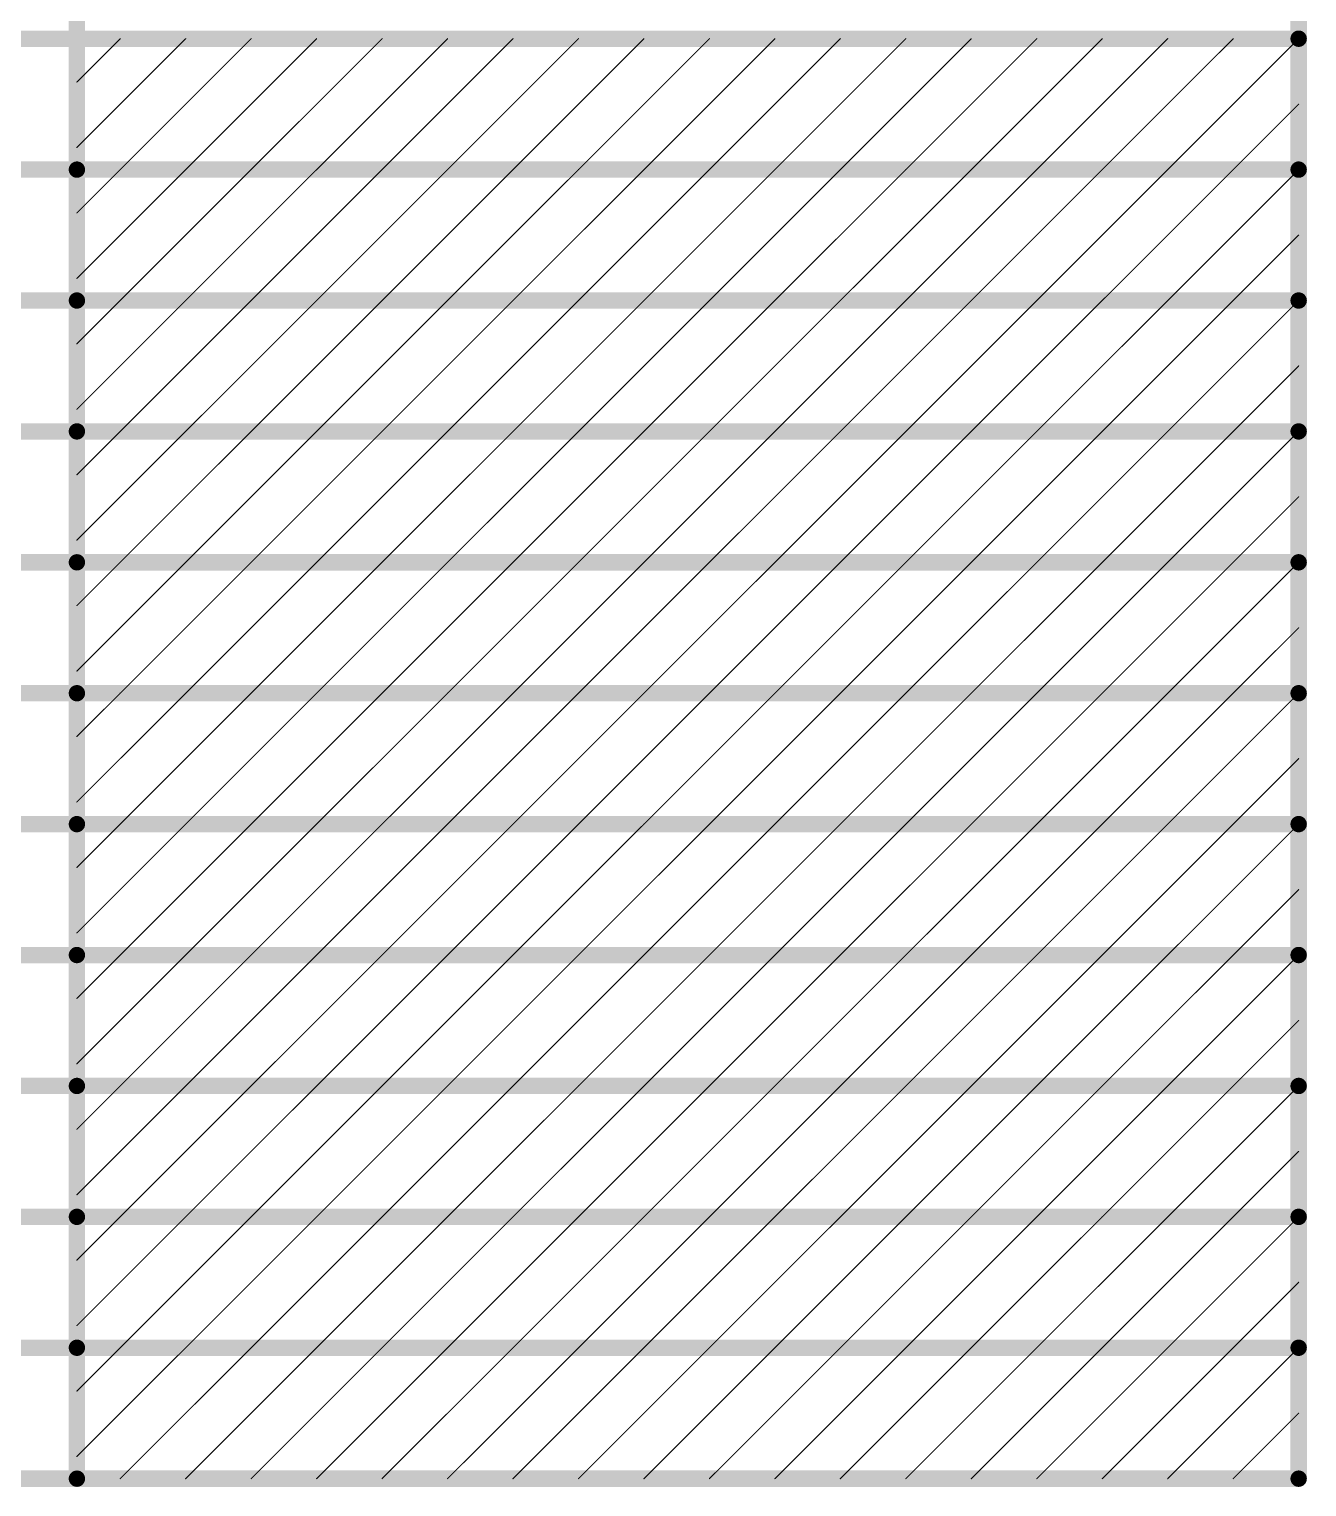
# Model space of a CAD drawing. Header units: millimetres. Extents: x 38 to 445, y 25 to 285.
# Drawn here: x 192.04 to 221.78, y 227.65 to 261.59 of the extents above; entities that cross this region are included whole.
import ezdxf

# ---------------------------------------------------------------- set-up
doc = ezdxf.new("R2010")
doc.units = ezdxf.units.MM
doc.layers.add('TopLayer', color=1, linetype='Continuous')

msp = doc.modelspace()

# ---------------------------------------------------------------- linework, layer by layer
at = {"layer": 'TopLayer'}
for points, const_width in [([(193.147, 227.838), (193.147, 264.414)], 0.381), ([(221.587, 227.838), (221.587, 264.414)], 0.381), ([(106.047, 261.366), (221.587, 261.366)], 0.381), ([(193.147, 258.834), (195.679, 261.366)], 0.0254), ([(193.147, 260.358), (194.155, 261.366)], 0.0254), ([(194.155, 258.318), (197.203, 261.366)], 0.0254), ([(195.679, 258.318), (198.727, 261.366)], 0.0254), ([(197.203, 258.318), (200.251, 261.366)], 0.0254), ([(198.727, 258.318), (201.775, 261.366)], 0.0254), ([(200.251, 258.318), (203.299, 261.366)], 0.0254), ([(201.775, 258.318), (204.823, 261.366)], 0.0254), ([(203.299, 258.318), (206.347, 261.366)], 0.0254), ([(204.823, 258.318), (207.871, 261.366)], 0.0254), ([(206.347, 258.318), (209.395, 261.366)], 0.0254), ([(207.871, 258.318), (210.919, 261.366)], 0.0254), ([(209.395, 258.318), (212.443, 261.366)], 0.0254), ([(210.919, 258.318), (213.967, 261.366)], 0.0254), ([(212.443, 258.318), (215.491, 261.366)], 0.0254), ([(213.967, 258.318), (217.015, 261.366)], 0.0254), ([(215.491, 258.318), (218.539, 261.366)], 0.0254), ([(217.015, 258.318), (220.063, 261.366)], 0.0254), ([(218.539, 258.318), (221.587, 261.366)], 0.0254), ([(220.063, 258.318), (221.587, 259.842)], 0.0254), ([(178.672, 258.318), (193.147, 258.318)], 0.381), ([(193.147, 258.318), (221.587, 258.318)], 0.381), ([(193.147, 255.786), (195.679, 258.318)], 0.0254), ([(193.147, 257.31), (194.155, 258.318)], 0.0254), ([(194.155, 255.27), (197.203, 258.318)], 0.0254), ([(195.679, 255.27), (198.727, 258.318)], 0.0254), ([(197.203, 255.27), (200.251, 258.318)], 0.0254), ([(198.727, 255.27), (201.775, 258.318)], 0.0254), ([(200.251, 255.27), (203.299, 258.318)], 0.0254), ([(201.775, 255.27), (204.823, 258.318)], 0.0254), ([(203.299, 255.27), (206.347, 258.318)], 0.0254), ([(204.823, 255.27), (207.871, 258.318)], 0.0254), ([(206.347, 255.27), (209.395, 258.318)], 0.0254), ([(207.871, 255.27), (210.919, 258.318)], 0.0254), ([(209.395, 255.27), (212.443, 258.318)], 0.0254), ([(210.919, 255.27), (213.967, 258.318)], 0.0254), ([(212.443, 255.27), (215.491, 258.318)], 0.0254), ([(213.967, 255.27), (217.015, 258.318)], 0.0254), ([(215.491, 255.27), (218.539, 258.318)], 0.0254), ([(217.015, 255.27), (220.063, 258.318)], 0.0254), ([(218.539, 255.27), (221.587, 258.318)], 0.0254), ([(220.063, 255.27), (221.587, 256.794)], 0.0254), ([(178.672, 255.27), (193.147, 255.27)], 0.381), ([(193.147, 255.27), (221.587, 255.27)], 0.381), ([(193.147, 252.738), (195.679, 255.27)], 0.0254), ([(193.147, 254.262), (194.155, 255.27)], 0.0254), ([(194.155, 252.222), (197.203, 255.27)], 0.0254), ([(195.679, 252.222), (198.727, 255.27)], 0.0254), ([(197.203, 252.222), (200.251, 255.27)], 0.0254), ([(198.727, 252.222), (201.775, 255.27)], 0.0254), ([(200.251, 252.222), (203.299, 255.27)], 0.0254), ([(201.775, 252.222), (204.823, 255.27)], 0.0254), ([(203.299, 252.222), (206.347, 255.27)], 0.0254), ([(204.823, 252.222), (207.871, 255.27)], 0.0254), ([(206.347, 252.222), (209.395, 255.27)], 0.0254), ([(207.871, 252.222), (210.919, 255.27)], 0.0254), ([(209.395, 252.222), (212.443, 255.27)], 0.0254), ([(210.919, 252.222), (213.967, 255.27)], 0.0254), ([(212.443, 252.222), (215.491, 255.27)], 0.0254), ([(213.967, 252.222), (217.015, 255.27)], 0.0254), ([(215.491, 252.222), (218.539, 255.27)], 0.0254), ([(217.015, 252.222), (220.063, 255.27)], 0.0254), ([(218.539, 252.222), (221.587, 255.27)], 0.0254), ([(220.063, 252.222), (221.587, 253.746)], 0.0254), ([(178.672, 252.222), (193.147, 252.222)], 0.381), ([(193.147, 252.222), (221.587, 252.222)], 0.381), ([(193.147, 249.69), (195.679, 252.222)], 0.0254), ([(193.147, 251.214), (194.155, 252.222)], 0.0254), ([(194.155, 249.174), (197.203, 252.222)], 0.0254), ([(195.679, 249.174), (198.727, 252.222)], 0.0254), ([(197.203, 249.174), (200.251, 252.222)], 0.0254), ([(198.727, 249.174), (201.775, 252.222)], 0.0254), ([(200.251, 249.174), (203.299, 252.222)], 0.0254), ([(201.775, 249.174), (204.823, 252.222)], 0.0254), ([(203.299, 249.174), (206.347, 252.222)], 0.0254), ([(204.823, 249.174), (207.871, 252.222)], 0.0254), ([(206.347, 249.174), (209.395, 252.222)], 0.0254), ([(207.871, 249.174), (210.919, 252.222)], 0.0254), ([(209.395, 249.174), (212.443, 252.222)], 0.0254), ([(210.919, 249.174), (213.967, 252.222)], 0.0254), ([(212.443, 249.174), (215.491, 252.222)], 0.0254), ([(213.967, 249.174), (217.015, 252.222)], 0.0254), ([(215.491, 249.174), (218.539, 252.222)], 0.0254), ([(217.015, 249.174), (220.063, 252.222)], 0.0254), ([(218.539, 249.174), (221.587, 252.222)], 0.0254), ([(220.063, 249.174), (221.587, 250.698)], 0.0254), ([(178.672, 249.174), (193.147, 249.174)], 0.381), ([(193.147, 249.174), (221.587, 249.174)], 0.381), ([(193.147, 246.642), (195.679, 249.174)], 0.0254), ([(193.147, 248.166), (194.155, 249.174)], 0.0254), ([(194.155, 246.126), (197.203, 249.174)], 0.0254), ([(195.679, 246.126), (198.727, 249.174)], 0.0254), ([(197.203, 246.126), (200.251, 249.174)], 0.0254), ([(198.727, 246.126), (201.775, 249.174)], 0.0254), ([(200.251, 246.126), (203.299, 249.174)], 0.0254), ([(201.775, 246.126), (204.823, 249.174)], 0.0254), ([(203.299, 246.126), (206.347, 249.174)], 0.0254), ([(204.823, 246.126), (207.871, 249.174)], 0.0254), ([(206.347, 246.126), (209.395, 249.174)], 0.0254), ([(207.871, 246.126), (210.919, 249.174)], 0.0254), ([(209.395, 246.126), (212.443, 249.174)], 0.0254), ([(210.919, 246.126), (213.967, 249.174)], 0.0254), ([(212.443, 246.126), (215.491, 249.174)], 0.0254), ([(213.967, 246.126), (217.015, 249.174)], 0.0254), ([(215.491, 246.126), (218.539, 249.174)], 0.0254), ([(217.015, 246.126), (220.063, 249.174)], 0.0254), ([(218.539, 246.126), (221.587, 249.174)], 0.0254), ([(220.063, 246.126), (221.587, 247.65)], 0.0254), ([(178.672, 246.126), (193.147, 246.126)], 0.381), ([(193.147, 246.126), (221.587, 246.126)], 0.381), ([(193.147, 243.594), (195.679, 246.126)], 0.0254), ([(193.147, 245.118), (194.155, 246.126)], 0.0254), ([(194.155, 243.078), (197.203, 246.126)], 0.0254), ([(195.679, 243.078), (198.727, 246.126)], 0.0254), ([(197.203, 243.078), (200.251, 246.126)], 0.0254), ([(198.727, 243.078), (201.775, 246.126)], 0.0254), ([(200.251, 243.078), (203.299, 246.126)], 0.0254), ([(201.775, 243.078), (204.823, 246.126)], 0.0254), ([(203.299, 243.078), (206.347, 246.126)], 0.0254), ([(204.823, 243.078), (207.871, 246.126)], 0.0254), ([(206.347, 243.078), (209.395, 246.126)], 0.0254), ([(207.871, 243.078), (210.919, 246.126)], 0.0254), ([(209.395, 243.078), (212.443, 246.126)], 0.0254), ([(210.919, 243.078), (213.967, 246.126)], 0.0254), ([(212.443, 243.078), (215.491, 246.126)], 0.0254), ([(213.967, 243.078), (217.015, 246.126)], 0.0254), ([(215.491, 243.078), (218.539, 246.126)], 0.0254), ([(217.015, 243.078), (220.063, 246.126)], 0.0254), ([(218.539, 243.078), (221.587, 246.126)], 0.0254), ([(220.063, 243.078), (221.587, 244.602)], 0.0254), ([(178.672, 243.078), (193.147, 243.078)], 0.381), ([(193.147, 243.078), (221.587, 243.078)], 0.381), ([(193.147, 240.546), (195.679, 243.078)], 0.0254), ([(193.147, 242.07), (194.155, 243.078)], 0.0254), ([(194.155, 240.03), (197.203, 243.078)], 0.0254), ([(195.679, 240.03), (198.727, 243.078)], 0.0254), ([(197.203, 240.03), (200.251, 243.078)], 0.0254), ([(198.727, 240.03), (201.775, 243.078)], 0.0254), ([(200.251, 240.03), (203.299, 243.078)], 0.0254), ([(201.775, 240.03), (204.823, 243.078)], 0.0254), ([(203.299, 240.03), (206.347, 243.078)], 0.0254), ([(204.823, 240.03), (207.871, 243.078)], 0.0254), ([(206.347, 240.03), (209.395, 243.078)], 0.0254), ([(207.871, 240.03), (210.919, 243.078)], 0.0254), ([(209.395, 240.03), (212.443, 243.078)], 0.0254), ([(210.919, 240.03), (213.967, 243.078)], 0.0254), ([(212.443, 240.03), (215.491, 243.078)], 0.0254), ([(213.967, 240.03), (217.015, 243.078)], 0.0254), ([(215.491, 240.03), (218.539, 243.078)], 0.0254), ([(217.015, 240.03), (220.063, 243.078)], 0.0254), ([(218.539, 240.03), (221.587, 243.078)], 0.0254), ([(220.063, 240.03), (221.587, 241.554)], 0.0254), ([(178.672, 240.03), (193.147, 240.03)], 0.381), ([(193.147, 240.03), (221.587, 240.03)], 0.381), ([(193.147, 237.498), (195.679, 240.03)], 0.0254), ([(193.147, 239.022), (194.155, 240.03)], 0.0254), ([(194.155, 236.982), (197.203, 240.03)], 0.0254), ([(195.679, 236.982), (198.727, 240.03)], 0.0254), ([(197.203, 236.982), (200.251, 240.03)], 0.0254), ([(198.727, 236.982), (201.775, 240.03)], 0.0254), ([(200.251, 236.982), (203.299, 240.03)], 0.0254), ([(201.775, 236.982), (204.823, 240.03)], 0.0254), ([(203.299, 236.982), (206.347, 240.03)], 0.0254), ([(204.823, 236.982), (207.871, 240.03)], 0.0254), ([(206.347, 236.982), (209.395, 240.03)], 0.0254), ([(207.871, 236.982), (210.919, 240.03)], 0.0254), ([(209.395, 236.982), (212.443, 240.03)], 0.0254), ([(210.919, 236.982), (213.967, 240.03)], 0.0254), ([(212.443, 236.982), (215.491, 240.03)], 0.0254), ([(213.967, 236.982), (217.015, 240.03)], 0.0254), ([(215.491, 236.982), (218.539, 240.03)], 0.0254), ([(217.015, 236.982), (220.063, 240.03)], 0.0254), ([(218.539, 236.982), (221.587, 240.03)], 0.0254), ([(220.063, 236.982), (221.587, 238.506)], 0.0254), ([(178.672, 236.982), (193.147, 236.982)], 0.381), ([(193.147, 236.982), (221.587, 236.982)], 0.381), ([(193.147, 234.45), (195.679, 236.982)], 0.0254), ([(193.147, 235.974), (194.155, 236.982)], 0.0254), ([(194.155, 233.934), (197.203, 236.982)], 0.0254), ([(195.679, 233.934), (198.727, 236.982)], 0.0254), ([(197.203, 233.934), (200.251, 236.982)], 0.0254), ([(198.727, 233.934), (201.775, 236.982)], 0.0254), ([(200.251, 233.934), (203.299, 236.982)], 0.0254), ([(201.775, 233.934), (204.823, 236.982)], 0.0254), ([(203.299, 233.934), (206.347, 236.982)], 0.0254), ([(204.823, 233.934), (207.871, 236.982)], 0.0254), ([(206.347, 233.934), (209.395, 236.982)], 0.0254), ([(207.871, 233.934), (210.919, 236.982)], 0.0254), ([(209.395, 233.934), (212.443, 236.982)], 0.0254), ([(210.919, 233.934), (213.967, 236.982)], 0.0254), ([(212.443, 233.934), (215.491, 236.982)], 0.0254), ([(213.967, 233.934), (217.015, 236.982)], 0.0254), ([(215.491, 233.934), (218.539, 236.982)], 0.0254), ([(217.015, 233.934), (220.063, 236.982)], 0.0254), ([(218.539, 233.934), (221.587, 236.982)], 0.0254), ([(220.063, 233.934), (221.587, 235.458)], 0.0254), ([(178.672, 233.934), (193.147, 233.934)], 0.381), ([(193.147, 233.934), (221.587, 233.934)], 0.381), ([(193.147, 231.402), (195.679, 233.934)], 0.0254), ([(193.147, 232.926), (194.155, 233.934)], 0.0254), ([(194.155, 230.886), (197.203, 233.934)], 0.0254), ([(195.679, 230.886), (198.727, 233.934)], 0.0254), ([(197.203, 230.886), (200.251, 233.934)], 0.0254), ([(198.727, 230.886), (201.775, 233.934)], 0.0254), ([(200.251, 230.886), (203.299, 233.934)], 0.0254), ([(201.775, 230.886), (204.823, 233.934)], 0.0254), ([(203.299, 230.886), (206.347, 233.934)], 0.0254), ([(204.823, 230.886), (207.871, 233.934)], 0.0254), ([(206.347, 230.886), (209.395, 233.934)], 0.0254), ([(207.871, 230.886), (210.919, 233.934)], 0.0254), ([(209.395, 230.886), (212.443, 233.934)], 0.0254), ([(210.919, 230.886), (213.967, 233.934)], 0.0254), ([(212.443, 230.886), (215.491, 233.934)], 0.0254), ([(213.967, 230.886), (217.015, 233.934)], 0.0254), ([(215.491, 230.886), (218.539, 233.934)], 0.0254), ([(217.015, 230.886), (220.063, 233.934)], 0.0254), ([(218.539, 230.886), (221.587, 233.934)], 0.0254), ([(220.063, 230.886), (221.587, 232.41)], 0.0254), ([(178.672, 230.886), (193.147, 230.886)], 0.381), ([(193.147, 230.886), (221.587, 230.886)], 0.381), ([(193.147, 228.354), (195.679, 230.886)], 0.0254), ([(193.147, 229.878), (194.155, 230.886)], 0.0254), ([(194.155, 227.838), (197.203, 230.886)], 0.0254), ([(195.679, 227.838), (198.727, 230.886)], 0.0254), ([(197.203, 227.838), (200.251, 230.886)], 0.0254), ([(198.727, 227.838), (201.775, 230.886)], 0.0254), ([(200.251, 227.838), (203.299, 230.886)], 0.0254), ([(201.775, 227.838), (204.823, 230.886)], 0.0254), ([(203.299, 227.838), (206.347, 230.886)], 0.0254), ([(204.823, 227.838), (207.871, 230.886)], 0.0254), ([(206.347, 227.838), (209.395, 230.886)], 0.0254), ([(207.871, 227.838), (210.919, 230.886)], 0.0254), ([(209.395, 227.838), (212.443, 230.886)], 0.0254), ([(210.919, 227.838), (213.967, 230.886)], 0.0254), ([(212.443, 227.838), (215.491, 230.886)], 0.0254), ([(213.967, 227.838), (217.015, 230.886)], 0.0254), ([(215.491, 227.838), (218.539, 230.886)], 0.0254), ([(217.015, 227.838), (220.063, 230.886)], 0.0254), ([(218.539, 227.838), (221.587, 230.886)], 0.0254), ([(220.063, 227.838), (221.587, 229.362)], 0.0254), ([(178.672, 227.838), (193.147, 227.838)], 0.381), ([(193.147, 227.838), (221.587, 227.838)], 0.381)]:
    msp.add_lwpolyline(points, dxfattribs=dict(at, const_width=const_width))
for points, const_width in [([(194.148, 261.366, 1), (194.161, 261.366, 1)], 0.0127), ([(195.672, 261.366, 1), (195.685, 261.366, 1)], 0.0127), ([(197.196, 261.366, 1), (197.209, 261.366, 1)], 0.0127), ([(198.72, 261.366, 1), (198.733, 261.366, 1)], 0.0127), ([(200.244, 261.366, 1), (200.257, 261.366, 1)], 0.0127), ([(201.768, 261.366, 1), (201.781, 261.366, 1)], 0.0127), ([(203.292, 261.366, 1), (203.305, 261.366, 1)], 0.0127), ([(204.816, 261.366, 1), (204.829, 261.366, 1)], 0.0127), ([(206.34, 261.366, 1), (206.353, 261.366, 1)], 0.0127), ([(207.864, 261.366, 1), (207.877, 261.366, 1)], 0.0127), ([(209.388, 261.366, 1), (209.401, 261.366, 1)], 0.0127), ([(210.912, 261.366, 1), (210.925, 261.366, 1)], 0.0127), ([(212.436, 261.366, 1), (212.449, 261.366, 1)], 0.0127), ([(213.96, 261.366, 1), (213.973, 261.366, 1)], 0.0127), ([(215.484, 261.366, 1), (215.497, 261.366, 1)], 0.0127), ([(217.008, 261.366, 1), (217.021, 261.366, 1)], 0.0127), ([(218.532, 261.366, 1), (218.545, 261.366, 1)], 0.0127), ([(220.056, 261.366, 1), (220.069, 261.366, 1)], 0.0127), ([(221.491, 261.366, 1), (221.682, 261.366, 1)], 0.191), ([(221.58, 261.366, 1), (221.593, 261.366, 1)], 0.0127), ([(193.14, 260.358, 1), (193.153, 260.358, 1)], 0.0127), ([(221.58, 259.842, 1), (221.593, 259.842, 1)], 0.0127), ([(193.14, 258.834, 1), (193.153, 258.834, 1)], 0.0127), ([(193.052, 258.318, 1), (193.242, 258.318, 1)], 0.191), ([(193.052, 258.318, 1), (193.242, 258.318, 1)], 0.191), ([(194.148, 258.318, 1), (194.161, 258.318, 1)], 0.0127), ([(194.148, 258.318, 1), (194.161, 258.318, 1)], 0.0127), ([(195.672, 258.318, 1), (195.685, 258.318, 1)], 0.0127), ([(195.672, 258.318, 1), (195.685, 258.318, 1)], 0.0127), ([(197.196, 258.318, 1), (197.209, 258.318, 1)], 0.0127), ([(197.196, 258.318, 1), (197.209, 258.318, 1)], 0.0127), ([(198.72, 258.318, 1), (198.733, 258.318, 1)], 0.0127), ([(198.72, 258.318, 1), (198.733, 258.318, 1)], 0.0127), ([(200.244, 258.318, 1), (200.257, 258.318, 1)], 0.0127), ([(200.244, 258.318, 1), (200.257, 258.318, 1)], 0.0127), ([(201.768, 258.318, 1), (201.781, 258.318, 1)], 0.0127), ([(201.768, 258.318, 1), (201.781, 258.318, 1)], 0.0127), ([(203.292, 258.318, 1), (203.305, 258.318, 1)], 0.0127), ([(203.292, 258.318, 1), (203.305, 258.318, 1)], 0.0127), ([(204.816, 258.318, 1), (204.829, 258.318, 1)], 0.0127), ([(204.816, 258.318, 1), (204.829, 258.318, 1)], 0.0127), ([(206.34, 258.318, 1), (206.353, 258.318, 1)], 0.0127), ([(206.34, 258.318, 1), (206.353, 258.318, 1)], 0.0127), ([(207.864, 258.318, 1), (207.877, 258.318, 1)], 0.0127), ([(207.864, 258.318, 1), (207.877, 258.318, 1)], 0.0127), ([(209.388, 258.318, 1), (209.401, 258.318, 1)], 0.0127), ([(209.388, 258.318, 1), (209.401, 258.318, 1)], 0.0127), ([(210.912, 258.318, 1), (210.925, 258.318, 1)], 0.0127), ([(210.912, 258.318, 1), (210.925, 258.318, 1)], 0.0127), ([(212.436, 258.318, 1), (212.449, 258.318, 1)], 0.0127), ([(212.436, 258.318, 1), (212.449, 258.318, 1)], 0.0127), ([(213.96, 258.318, 1), (213.973, 258.318, 1)], 0.0127), ([(213.96, 258.318, 1), (213.973, 258.318, 1)], 0.0127), ([(215.484, 258.318, 1), (215.497, 258.318, 1)], 0.0127), ([(215.484, 258.318, 1), (215.497, 258.318, 1)], 0.0127), ([(217.008, 258.318, 1), (217.021, 258.318, 1)], 0.0127), ([(217.008, 258.318, 1), (217.021, 258.318, 1)], 0.0127), ([(218.532, 258.318, 1), (218.545, 258.318, 1)], 0.0127), ([(218.532, 258.318, 1), (218.545, 258.318, 1)], 0.0127), ([(220.056, 258.318, 1), (220.069, 258.318, 1)], 0.0127), ([(220.056, 258.318, 1), (220.069, 258.318, 1)], 0.0127), ([(221.491, 258.318, 1), (221.682, 258.318, 1)], 0.191), ([(221.58, 258.318, 1), (221.593, 258.318, 1)], 0.0127), ([(193.14, 257.31, 1), (193.153, 257.31, 1)], 0.0127), ([(221.58, 256.794, 1), (221.593, 256.794, 1)], 0.0127), ([(193.14, 255.786, 1), (193.153, 255.786, 1)], 0.0127), ([(193.052, 255.27, 1), (193.242, 255.27, 1)], 0.191), ([(193.052, 255.27, 1), (193.242, 255.27, 1)], 0.191), ([(194.148, 255.27, 1), (194.161, 255.27, 1)], 0.0127), ([(194.148, 255.27, 1), (194.161, 255.27, 1)], 0.0127), ([(195.672, 255.27, 1), (195.685, 255.27, 1)], 0.0127), ([(195.672, 255.27, 1), (195.685, 255.27, 1)], 0.0127), ([(197.196, 255.27, 1), (197.209, 255.27, 1)], 0.0127), ([(197.196, 255.27, 1), (197.209, 255.27, 1)], 0.0127), ([(198.72, 255.27, 1), (198.733, 255.27, 1)], 0.0127), ([(198.72, 255.27, 1), (198.733, 255.27, 1)], 0.0127), ([(200.244, 255.27, 1), (200.257, 255.27, 1)], 0.0127), ([(200.244, 255.27, 1), (200.257, 255.27, 1)], 0.0127), ([(201.768, 255.27, 1), (201.781, 255.27, 1)], 0.0127), ([(201.768, 255.27, 1), (201.781, 255.27, 1)], 0.0127), ([(203.292, 255.27, 1), (203.305, 255.27, 1)], 0.0127), ([(203.292, 255.27, 1), (203.305, 255.27, 1)], 0.0127), ([(204.816, 255.27, 1), (204.829, 255.27, 1)], 0.0127), ([(204.816, 255.27, 1), (204.829, 255.27, 1)], 0.0127), ([(206.34, 255.27, 1), (206.353, 255.27, 1)], 0.0127), ([(206.34, 255.27, 1), (206.353, 255.27, 1)], 0.0127), ([(207.864, 255.27, 1), (207.877, 255.27, 1)], 0.0127), ([(207.864, 255.27, 1), (207.877, 255.27, 1)], 0.0127), ([(209.388, 255.27, 1), (209.401, 255.27, 1)], 0.0127), ([(209.388, 255.27, 1), (209.401, 255.27, 1)], 0.0127), ([(210.912, 255.27, 1), (210.925, 255.27, 1)], 0.0127), ([(210.912, 255.27, 1), (210.925, 255.27, 1)], 0.0127), ([(212.436, 255.27, 1), (212.449, 255.27, 1)], 0.0127), ([(212.436, 255.27, 1), (212.449, 255.27, 1)], 0.0127), ([(213.96, 255.27, 1), (213.973, 255.27, 1)], 0.0127), ([(213.96, 255.27, 1), (213.973, 255.27, 1)], 0.0127), ([(215.484, 255.27, 1), (215.497, 255.27, 1)], 0.0127), ([(215.484, 255.27, 1), (215.497, 255.27, 1)], 0.0127), ([(217.008, 255.27, 1), (217.021, 255.27, 1)], 0.0127), ([(217.008, 255.27, 1), (217.021, 255.27, 1)], 0.0127), ([(218.532, 255.27, 1), (218.545, 255.27, 1)], 0.0127), ([(218.532, 255.27, 1), (218.545, 255.27, 1)], 0.0127), ([(220.056, 255.27, 1), (220.069, 255.27, 1)], 0.0127), ([(220.056, 255.27, 1), (220.069, 255.27, 1)], 0.0127), ([(221.491, 255.27, 1), (221.682, 255.27, 1)], 0.191), ([(221.58, 255.27, 1), (221.593, 255.27, 1)], 0.0127), ([(193.14, 254.262, 1), (193.153, 254.262, 1)], 0.0127), ([(221.58, 253.746, 1), (221.593, 253.746, 1)], 0.0127), ([(193.14, 252.738, 1), (193.153, 252.738, 1)], 0.0127), ([(193.052, 252.222, 1), (193.242, 252.222, 1)], 0.191), ([(193.052, 252.222, 1), (193.242, 252.222, 1)], 0.191), ([(194.148, 252.222, 1), (194.161, 252.222, 1)], 0.0127), ([(194.148, 252.222, 1), (194.161, 252.222, 1)], 0.0127), ([(195.672, 252.222, 1), (195.685, 252.222, 1)], 0.0127), ([(195.672, 252.222, 1), (195.685, 252.222, 1)], 0.0127), ([(197.196, 252.222, 1), (197.209, 252.222, 1)], 0.0127), ([(197.196, 252.222, 1), (197.209, 252.222, 1)], 0.0127), ([(198.72, 252.222, 1), (198.733, 252.222, 1)], 0.0127), ([(198.72, 252.222, 1), (198.733, 252.222, 1)], 0.0127), ([(200.244, 252.222, 1), (200.257, 252.222, 1)], 0.0127), ([(200.244, 252.222, 1), (200.257, 252.222, 1)], 0.0127), ([(201.768, 252.222, 1), (201.781, 252.222, 1)], 0.0127), ([(201.768, 252.222, 1), (201.781, 252.222, 1)], 0.0127), ([(203.292, 252.222, 1), (203.305, 252.222, 1)], 0.0127), ([(203.292, 252.222, 1), (203.305, 252.222, 1)], 0.0127), ([(204.816, 252.222, 1), (204.829, 252.222, 1)], 0.0127), ([(204.816, 252.222, 1), (204.829, 252.222, 1)], 0.0127), ([(206.34, 252.222, 1), (206.353, 252.222, 1)], 0.0127), ([(206.34, 252.222, 1), (206.353, 252.222, 1)], 0.0127), ([(207.864, 252.222, 1), (207.877, 252.222, 1)], 0.0127), ([(207.864, 252.222, 1), (207.877, 252.222, 1)], 0.0127), ([(209.388, 252.222, 1), (209.401, 252.222, 1)], 0.0127), ([(209.388, 252.222, 1), (209.401, 252.222, 1)], 0.0127), ([(210.912, 252.222, 1), (210.925, 252.222, 1)], 0.0127), ([(210.912, 252.222, 1), (210.925, 252.222, 1)], 0.0127), ([(212.436, 252.222, 1), (212.449, 252.222, 1)], 0.0127), ([(212.436, 252.222, 1), (212.449, 252.222, 1)], 0.0127), ([(213.96, 252.222, 1), (213.973, 252.222, 1)], 0.0127), ([(213.96, 252.222, 1), (213.973, 252.222, 1)], 0.0127), ([(215.484, 252.222, 1), (215.497, 252.222, 1)], 0.0127), ([(215.484, 252.222, 1), (215.497, 252.222, 1)], 0.0127), ([(217.008, 252.222, 1), (217.021, 252.222, 1)], 0.0127), ([(217.008, 252.222, 1), (217.021, 252.222, 1)], 0.0127), ([(218.532, 252.222, 1), (218.545, 252.222, 1)], 0.0127), ([(218.532, 252.222, 1), (218.545, 252.222, 1)], 0.0127), ([(220.056, 252.222, 1), (220.069, 252.222, 1)], 0.0127), ([(220.056, 252.222, 1), (220.069, 252.222, 1)], 0.0127), ([(221.491, 252.222, 1), (221.682, 252.222, 1)], 0.191), ([(221.58, 252.222, 1), (221.593, 252.222, 1)], 0.0127), ([(193.14, 251.214, 1), (193.153, 251.214, 1)], 0.0127), ([(221.58, 250.698, 1), (221.593, 250.698, 1)], 0.0127), ([(193.14, 249.69, 1), (193.153, 249.69, 1)], 0.0127), ([(193.052, 249.174, 1), (193.242, 249.174, 1)], 0.191), ([(193.052, 249.174, 1), (193.242, 249.174, 1)], 0.191), ([(194.148, 249.174, 1), (194.161, 249.174, 1)], 0.0127), ([(194.148, 249.174, 1), (194.161, 249.174, 1)], 0.0127), ([(195.672, 249.174, 1), (195.685, 249.174, 1)], 0.0127), ([(195.672, 249.174, 1), (195.685, 249.174, 1)], 0.0127), ([(197.196, 249.174, 1), (197.209, 249.174, 1)], 0.0127), ([(197.196, 249.174, 1), (197.209, 249.174, 1)], 0.0127), ([(198.72, 249.174, 1), (198.733, 249.174, 1)], 0.0127), ([(198.72, 249.174, 1), (198.733, 249.174, 1)], 0.0127), ([(200.244, 249.174, 1), (200.257, 249.174, 1)], 0.0127), ([(200.244, 249.174, 1), (200.257, 249.174, 1)], 0.0127), ([(201.768, 249.174, 1), (201.781, 249.174, 1)], 0.0127), ([(201.768, 249.174, 1), (201.781, 249.174, 1)], 0.0127), ([(203.292, 249.174, 1), (203.305, 249.174, 1)], 0.0127), ([(203.292, 249.174, 1), (203.305, 249.174, 1)], 0.0127), ([(204.816, 249.174, 1), (204.829, 249.174, 1)], 0.0127), ([(204.816, 249.174, 1), (204.829, 249.174, 1)], 0.0127), ([(206.34, 249.174, 1), (206.353, 249.174, 1)], 0.0127), ([(206.34, 249.174, 1), (206.353, 249.174, 1)], 0.0127), ([(207.864, 249.174, 1), (207.877, 249.174, 1)], 0.0127), ([(207.864, 249.174, 1), (207.877, 249.174, 1)], 0.0127), ([(209.388, 249.174, 1), (209.401, 249.174, 1)], 0.0127), ([(209.388, 249.174, 1), (209.401, 249.174, 1)], 0.0127), ([(210.912, 249.174, 1), (210.925, 249.174, 1)], 0.0127), ([(210.912, 249.174, 1), (210.925, 249.174, 1)], 0.0127), ([(212.436, 249.174, 1), (212.449, 249.174, 1)], 0.0127), ([(212.436, 249.174, 1), (212.449, 249.174, 1)], 0.0127), ([(213.96, 249.174, 1), (213.973, 249.174, 1)], 0.0127), ([(213.96, 249.174, 1), (213.973, 249.174, 1)], 0.0127), ([(215.484, 249.174, 1), (215.497, 249.174, 1)], 0.0127), ([(215.484, 249.174, 1), (215.497, 249.174, 1)], 0.0127), ([(217.008, 249.174, 1), (217.021, 249.174, 1)], 0.0127), ([(217.008, 249.174, 1), (217.021, 249.174, 1)], 0.0127), ([(218.532, 249.174, 1), (218.545, 249.174, 1)], 0.0127), ([(218.532, 249.174, 1), (218.545, 249.174, 1)], 0.0127), ([(220.056, 249.174, 1), (220.069, 249.174, 1)], 0.0127), ([(220.056, 249.174, 1), (220.069, 249.174, 1)], 0.0127), ([(221.491, 249.174, 1), (221.682, 249.174, 1)], 0.191), ([(221.58, 249.174, 1), (221.593, 249.174, 1)], 0.0127), ([(193.14, 248.166, 1), (193.153, 248.166, 1)], 0.0127), ([(221.58, 247.65, 1), (221.593, 247.65, 1)], 0.0127), ([(193.14, 246.642, 1), (193.153, 246.642, 1)], 0.0127), ([(193.052, 246.126, 1), (193.242, 246.126, 1)], 0.191), ([(193.052, 246.126, 1), (193.242, 246.126, 1)], 0.191), ([(194.148, 246.126, 1), (194.161, 246.126, 1)], 0.0127), ([(194.148, 246.126, 1), (194.161, 246.126, 1)], 0.0127), ([(195.672, 246.126, 1), (195.685, 246.126, 1)], 0.0127), ([(195.672, 246.126, 1), (195.685, 246.126, 1)], 0.0127), ([(197.196, 246.126, 1), (197.209, 246.126, 1)], 0.0127), ([(197.196, 246.126, 1), (197.209, 246.126, 1)], 0.0127), ([(198.72, 246.126, 1), (198.733, 246.126, 1)], 0.0127), ([(198.72, 246.126, 1), (198.733, 246.126, 1)], 0.0127), ([(200.244, 246.126, 1), (200.257, 246.126, 1)], 0.0127), ([(200.244, 246.126, 1), (200.257, 246.126, 1)], 0.0127), ([(201.768, 246.126, 1), (201.781, 246.126, 1)], 0.0127), ([(201.768, 246.126, 1), (201.781, 246.126, 1)], 0.0127), ([(203.292, 246.126, 1), (203.305, 246.126, 1)], 0.0127), ([(203.292, 246.126, 1), (203.305, 246.126, 1)], 0.0127), ([(204.816, 246.126, 1), (204.829, 246.126, 1)], 0.0127), ([(204.816, 246.126, 1), (204.829, 246.126, 1)], 0.0127), ([(206.34, 246.126, 1), (206.353, 246.126, 1)], 0.0127), ([(206.34, 246.126, 1), (206.353, 246.126, 1)], 0.0127), ([(207.864, 246.126, 1), (207.877, 246.126, 1)], 0.0127), ([(207.864, 246.126, 1), (207.877, 246.126, 1)], 0.0127), ([(209.388, 246.126, 1), (209.401, 246.126, 1)], 0.0127), ([(209.388, 246.126, 1), (209.401, 246.126, 1)], 0.0127), ([(210.912, 246.126, 1), (210.925, 246.126, 1)], 0.0127), ([(210.912, 246.126, 1), (210.925, 246.126, 1)], 0.0127), ([(212.436, 246.126, 1), (212.449, 246.126, 1)], 0.0127), ([(212.436, 246.126, 1), (212.449, 246.126, 1)], 0.0127), ([(213.96, 246.126, 1), (213.973, 246.126, 1)], 0.0127), ([(213.96, 246.126, 1), (213.973, 246.126, 1)], 0.0127), ([(215.484, 246.126, 1), (215.497, 246.126, 1)], 0.0127), ([(215.484, 246.126, 1), (215.497, 246.126, 1)], 0.0127), ([(217.008, 246.126, 1), (217.021, 246.126, 1)], 0.0127), ([(217.008, 246.126, 1), (217.021, 246.126, 1)], 0.0127), ([(218.532, 246.126, 1), (218.545, 246.126, 1)], 0.0127), ([(218.532, 246.126, 1), (218.545, 246.126, 1)], 0.0127), ([(220.056, 246.126, 1), (220.069, 246.126, 1)], 0.0127), ([(220.056, 246.126, 1), (220.069, 246.126, 1)], 0.0127), ([(221.491, 246.126, 1), (221.682, 246.126, 1)], 0.191), ([(221.58, 246.126, 1), (221.593, 246.126, 1)], 0.0127), ([(193.14, 245.118, 1), (193.153, 245.118, 1)], 0.0127), ([(221.58, 244.602, 1), (221.593, 244.602, 1)], 0.0127), ([(193.14, 243.594, 1), (193.153, 243.594, 1)], 0.0127), ([(193.052, 243.078, 1), (193.242, 243.078, 1)], 0.191), ([(193.052, 243.078, 1), (193.242, 243.078, 1)], 0.191), ([(194.148, 243.078, 1), (194.161, 243.078, 1)], 0.0127), ([(194.148, 243.078, 1), (194.161, 243.078, 1)], 0.0127), ([(195.672, 243.078, 1), (195.685, 243.078, 1)], 0.0127), ([(195.672, 243.078, 1), (195.685, 243.078, 1)], 0.0127), ([(197.196, 243.078, 1), (197.209, 243.078, 1)], 0.0127), ([(197.196, 243.078, 1), (197.209, 243.078, 1)], 0.0127), ([(198.72, 243.078, 1), (198.733, 243.078, 1)], 0.0127), ([(198.72, 243.078, 1), (198.733, 243.078, 1)], 0.0127), ([(200.244, 243.078, 1), (200.257, 243.078, 1)], 0.0127), ([(200.244, 243.078, 1), (200.257, 243.078, 1)], 0.0127), ([(201.768, 243.078, 1), (201.781, 243.078, 1)], 0.0127), ([(201.768, 243.078, 1), (201.781, 243.078, 1)], 0.0127), ([(203.292, 243.078, 1), (203.305, 243.078, 1)], 0.0127), ([(203.292, 243.078, 1), (203.305, 243.078, 1)], 0.0127), ([(204.816, 243.078, 1), (204.829, 243.078, 1)], 0.0127), ([(204.816, 243.078, 1), (204.829, 243.078, 1)], 0.0127), ([(206.34, 243.078, 1), (206.353, 243.078, 1)], 0.0127), ([(206.34, 243.078, 1), (206.353, 243.078, 1)], 0.0127), ([(207.864, 243.078, 1), (207.877, 243.078, 1)], 0.0127), ([(207.864, 243.078, 1), (207.877, 243.078, 1)], 0.0127), ([(209.388, 243.078, 1), (209.401, 243.078, 1)], 0.0127), ([(209.388, 243.078, 1), (209.401, 243.078, 1)], 0.0127), ([(210.912, 243.078, 1), (210.925, 243.078, 1)], 0.0127), ([(210.912, 243.078, 1), (210.925, 243.078, 1)], 0.0127), ([(212.436, 243.078, 1), (212.449, 243.078, 1)], 0.0127), ([(212.436, 243.078, 1), (212.449, 243.078, 1)], 0.0127), ([(213.96, 243.078, 1), (213.973, 243.078, 1)], 0.0127), ([(213.96, 243.078, 1), (213.973, 243.078, 1)], 0.0127), ([(215.484, 243.078, 1), (215.497, 243.078, 1)], 0.0127), ([(215.484, 243.078, 1), (215.497, 243.078, 1)], 0.0127), ([(217.008, 243.078, 1), (217.021, 243.078, 1)], 0.0127), ([(217.008, 243.078, 1), (217.021, 243.078, 1)], 0.0127), ([(218.532, 243.078, 1), (218.545, 243.078, 1)], 0.0127), ([(218.532, 243.078, 1), (218.545, 243.078, 1)], 0.0127), ([(220.056, 243.078, 1), (220.069, 243.078, 1)], 0.0127), ([(220.056, 243.078, 1), (220.069, 243.078, 1)], 0.0127), ([(221.491, 243.078, 1), (221.682, 243.078, 1)], 0.191), ([(221.58, 243.078, 1), (221.593, 243.078, 1)], 0.0127), ([(193.14, 242.07, 1), (193.153, 242.07, 1)], 0.0127), ([(221.58, 241.554, 1), (221.593, 241.554, 1)], 0.0127), ([(193.14, 240.546, 1), (193.153, 240.546, 1)], 0.0127), ([(193.052, 240.03, 1), (193.242, 240.03, 1)], 0.191), ([(193.052, 240.03, 1), (193.242, 240.03, 1)], 0.191), ([(194.148, 240.03, 1), (194.161, 240.03, 1)], 0.0127), ([(194.148, 240.03, 1), (194.161, 240.03, 1)], 0.0127), ([(195.672, 240.03, 1), (195.685, 240.03, 1)], 0.0127), ([(195.672, 240.03, 1), (195.685, 240.03, 1)], 0.0127), ([(197.196, 240.03, 1), (197.209, 240.03, 1)], 0.0127), ([(197.196, 240.03, 1), (197.209, 240.03, 1)], 0.0127), ([(198.72, 240.03, 1), (198.733, 240.03, 1)], 0.0127), ([(198.72, 240.03, 1), (198.733, 240.03, 1)], 0.0127), ([(200.244, 240.03, 1), (200.257, 240.03, 1)], 0.0127), ([(200.244, 240.03, 1), (200.257, 240.03, 1)], 0.0127), ([(201.768, 240.03, 1), (201.781, 240.03, 1)], 0.0127), ([(201.768, 240.03, 1), (201.781, 240.03, 1)], 0.0127), ([(203.292, 240.03, 1), (203.305, 240.03, 1)], 0.0127), ([(203.292, 240.03, 1), (203.305, 240.03, 1)], 0.0127), ([(204.816, 240.03, 1), (204.829, 240.03, 1)], 0.0127), ([(204.816, 240.03, 1), (204.829, 240.03, 1)], 0.0127), ([(206.34, 240.03, 1), (206.353, 240.03, 1)], 0.0127), ([(206.34, 240.03, 1), (206.353, 240.03, 1)], 0.0127), ([(207.864, 240.03, 1), (207.877, 240.03, 1)], 0.0127), ([(207.864, 240.03, 1), (207.877, 240.03, 1)], 0.0127), ([(209.388, 240.03, 1), (209.401, 240.03, 1)], 0.0127), ([(209.388, 240.03, 1), (209.401, 240.03, 1)], 0.0127), ([(210.912, 240.03, 1), (210.925, 240.03, 1)], 0.0127), ([(210.912, 240.03, 1), (210.925, 240.03, 1)], 0.0127), ([(212.436, 240.03, 1), (212.449, 240.03, 1)], 0.0127), ([(212.436, 240.03, 1), (212.449, 240.03, 1)], 0.0127), ([(213.96, 240.03, 1), (213.973, 240.03, 1)], 0.0127), ([(213.96, 240.03, 1), (213.973, 240.03, 1)], 0.0127), ([(215.484, 240.03, 1), (215.497, 240.03, 1)], 0.0127), ([(215.484, 240.03, 1), (215.497, 240.03, 1)], 0.0127), ([(217.008, 240.03, 1), (217.021, 240.03, 1)], 0.0127), ([(217.008, 240.03, 1), (217.021, 240.03, 1)], 0.0127), ([(218.532, 240.03, 1), (218.545, 240.03, 1)], 0.0127), ([(218.532, 240.03, 1), (218.545, 240.03, 1)], 0.0127), ([(220.056, 240.03, 1), (220.069, 240.03, 1)], 0.0127), ([(220.056, 240.03, 1), (220.069, 240.03, 1)], 0.0127), ([(221.491, 240.03, 1), (221.682, 240.03, 1)], 0.191), ([(221.58, 240.03, 1), (221.593, 240.03, 1)], 0.0127), ([(193.14, 239.022, 1), (193.153, 239.022, 1)], 0.0127), ([(221.58, 238.506, 1), (221.593, 238.506, 1)], 0.0127), ([(193.14, 237.498, 1), (193.153, 237.498, 1)], 0.0127), ([(193.052, 236.982, 1), (193.242, 236.982, 1)], 0.191), ([(193.052, 236.982, 1), (193.242, 236.982, 1)], 0.191), ([(194.148, 236.982, 1), (194.161, 236.982, 1)], 0.0127), ([(194.148, 236.982, 1), (194.161, 236.982, 1)], 0.0127), ([(195.672, 236.982, 1), (195.685, 236.982, 1)], 0.0127), ([(195.672, 236.982, 1), (195.685, 236.982, 1)], 0.0127), ([(197.196, 236.982, 1), (197.209, 236.982, 1)], 0.0127), ([(197.196, 236.982, 1), (197.209, 236.982, 1)], 0.0127), ([(198.72, 236.982, 1), (198.733, 236.982, 1)], 0.0127), ([(198.72, 236.982, 1), (198.733, 236.982, 1)], 0.0127), ([(200.244, 236.982, 1), (200.257, 236.982, 1)], 0.0127), ([(200.244, 236.982, 1), (200.257, 236.982, 1)], 0.0127), ([(201.768, 236.982, 1), (201.781, 236.982, 1)], 0.0127), ([(201.768, 236.982, 1), (201.781, 236.982, 1)], 0.0127), ([(203.292, 236.982, 1), (203.305, 236.982, 1)], 0.0127), ([(203.292, 236.982, 1), (203.305, 236.982, 1)], 0.0127), ([(204.816, 236.982, 1), (204.829, 236.982, 1)], 0.0127), ([(204.816, 236.982, 1), (204.829, 236.982, 1)], 0.0127), ([(206.34, 236.982, 1), (206.353, 236.982, 1)], 0.0127), ([(206.34, 236.982, 1), (206.353, 236.982, 1)], 0.0127), ([(207.864, 236.982, 1), (207.877, 236.982, 1)], 0.0127), ([(207.864, 236.982, 1), (207.877, 236.982, 1)], 0.0127), ([(209.388, 236.982, 1), (209.401, 236.982, 1)], 0.0127), ([(209.388, 236.982, 1), (209.401, 236.982, 1)], 0.0127), ([(210.912, 236.982, 1), (210.925, 236.982, 1)], 0.0127), ([(210.912, 236.982, 1), (210.925, 236.982, 1)], 0.0127), ([(212.436, 236.982, 1), (212.449, 236.982, 1)], 0.0127), ([(212.436, 236.982, 1), (212.449, 236.982, 1)], 0.0127), ([(213.96, 236.982, 1), (213.973, 236.982, 1)], 0.0127), ([(213.96, 236.982, 1), (213.973, 236.982, 1)], 0.0127), ([(215.484, 236.982, 1), (215.497, 236.982, 1)], 0.0127), ([(215.484, 236.982, 1), (215.497, 236.982, 1)], 0.0127), ([(217.008, 236.982, 1), (217.021, 236.982, 1)], 0.0127), ([(217.008, 236.982, 1), (217.021, 236.982, 1)], 0.0127), ([(218.532, 236.982, 1), (218.545, 236.982, 1)], 0.0127), ([(218.532, 236.982, 1), (218.545, 236.982, 1)], 0.0127), ([(220.056, 236.982, 1), (220.069, 236.982, 1)], 0.0127), ([(220.056, 236.982, 1), (220.069, 236.982, 1)], 0.0127), ([(221.491, 236.982, 1), (221.682, 236.982, 1)], 0.191), ([(221.58, 236.982, 1), (221.593, 236.982, 1)], 0.0127), ([(193.14, 235.974, 1), (193.153, 235.974, 1)], 0.0127), ([(221.58, 235.458, 1), (221.593, 235.458, 1)], 0.0127), ([(193.14, 234.45, 1), (193.153, 234.45, 1)], 0.0127), ([(193.052, 233.934, 1), (193.242, 233.934, 1)], 0.191), ([(193.052, 233.934, 1), (193.242, 233.934, 1)], 0.191), ([(194.148, 233.934, 1), (194.161, 233.934, 1)], 0.0127), ([(194.148, 233.934, 1), (194.161, 233.934, 1)], 0.0127), ([(195.672, 233.934, 1), (195.685, 233.934, 1)], 0.0127), ([(195.672, 233.934, 1), (195.685, 233.934, 1)], 0.0127), ([(197.196, 233.934, 1), (197.209, 233.934, 1)], 0.0127), ([(197.196, 233.934, 1), (197.209, 233.934, 1)], 0.0127), ([(198.72, 233.934, 1), (198.733, 233.934, 1)], 0.0127), ([(198.72, 233.934, 1), (198.733, 233.934, 1)], 0.0127), ([(200.244, 233.934, 1), (200.257, 233.934, 1)], 0.0127), ([(200.244, 233.934, 1), (200.257, 233.934, 1)], 0.0127), ([(201.768, 233.934, 1), (201.781, 233.934, 1)], 0.0127), ([(201.768, 233.934, 1), (201.781, 233.934, 1)], 0.0127), ([(203.292, 233.934, 1), (203.305, 233.934, 1)], 0.0127), ([(203.292, 233.934, 1), (203.305, 233.934, 1)], 0.0127), ([(204.816, 233.934, 1), (204.829, 233.934, 1)], 0.0127), ([(204.816, 233.934, 1), (204.829, 233.934, 1)], 0.0127), ([(206.34, 233.934, 1), (206.353, 233.934, 1)], 0.0127), ([(206.34, 233.934, 1), (206.353, 233.934, 1)], 0.0127), ([(207.864, 233.934, 1), (207.877, 233.934, 1)], 0.0127), ([(207.864, 233.934, 1), (207.877, 233.934, 1)], 0.0127), ([(209.388, 233.934, 1), (209.401, 233.934, 1)], 0.0127), ([(209.388, 233.934, 1), (209.401, 233.934, 1)], 0.0127), ([(210.912, 233.934, 1), (210.925, 233.934, 1)], 0.0127), ([(210.912, 233.934, 1), (210.925, 233.934, 1)], 0.0127), ([(212.436, 233.934, 1), (212.449, 233.934, 1)], 0.0127), ([(212.436, 233.934, 1), (212.449, 233.934, 1)], 0.0127), ([(213.96, 233.934, 1), (213.973, 233.934, 1)], 0.0127), ([(213.96, 233.934, 1), (213.973, 233.934, 1)], 0.0127), ([(215.484, 233.934, 1), (215.497, 233.934, 1)], 0.0127), ([(215.484, 233.934, 1), (215.497, 233.934, 1)], 0.0127), ([(217.008, 233.934, 1), (217.021, 233.934, 1)], 0.0127), ([(217.008, 233.934, 1), (217.021, 233.934, 1)], 0.0127), ([(218.532, 233.934, 1), (218.545, 233.934, 1)], 0.0127), ([(218.532, 233.934, 1), (218.545, 233.934, 1)], 0.0127), ([(220.056, 233.934, 1), (220.069, 233.934, 1)], 0.0127), ([(220.056, 233.934, 1), (220.069, 233.934, 1)], 0.0127), ([(221.491, 233.934, 1), (221.682, 233.934, 1)], 0.191), ([(221.58, 233.934, 1), (221.593, 233.934, 1)], 0.0127), ([(193.14, 232.926, 1), (193.153, 232.926, 1)], 0.0127), ([(221.58, 232.41, 1), (221.593, 232.41, 1)], 0.0127), ([(193.14, 231.402, 1), (193.153, 231.402, 1)], 0.0127), ([(193.052, 230.886, 1), (193.242, 230.886, 1)], 0.191), ([(193.052, 230.886, 1), (193.242, 230.886, 1)], 0.191), ([(194.148, 230.886, 1), (194.161, 230.886, 1)], 0.0127), ([(194.148, 230.886, 1), (194.161, 230.886, 1)], 0.0127), ([(195.672, 230.886, 1), (195.685, 230.886, 1)], 0.0127), ([(195.672, 230.886, 1), (195.685, 230.886, 1)], 0.0127), ([(197.196, 230.886, 1), (197.209, 230.886, 1)], 0.0127), ([(197.196, 230.886, 1), (197.209, 230.886, 1)], 0.0127), ([(198.72, 230.886, 1), (198.733, 230.886, 1)], 0.0127), ([(198.72, 230.886, 1), (198.733, 230.886, 1)], 0.0127), ([(200.244, 230.886, 1), (200.257, 230.886, 1)], 0.0127), ([(200.244, 230.886, 1), (200.257, 230.886, 1)], 0.0127), ([(201.768, 230.886, 1), (201.781, 230.886, 1)], 0.0127), ([(201.768, 230.886, 1), (201.781, 230.886, 1)], 0.0127), ([(203.292, 230.886, 1), (203.305, 230.886, 1)], 0.0127), ([(203.292, 230.886, 1), (203.305, 230.886, 1)], 0.0127), ([(204.816, 230.886, 1), (204.829, 230.886, 1)], 0.0127), ([(204.816, 230.886, 1), (204.829, 230.886, 1)], 0.0127), ([(206.34, 230.886, 1), (206.353, 230.886, 1)], 0.0127), ([(206.34, 230.886, 1), (206.353, 230.886, 1)], 0.0127), ([(207.864, 230.886, 1), (207.877, 230.886, 1)], 0.0127), ([(207.864, 230.886, 1), (207.877, 230.886, 1)], 0.0127), ([(209.388, 230.886, 1), (209.401, 230.886, 1)], 0.0127), ([(209.388, 230.886, 1), (209.401, 230.886, 1)], 0.0127), ([(210.912, 230.886, 1), (210.925, 230.886, 1)], 0.0127), ([(210.912, 230.886, 1), (210.925, 230.886, 1)], 0.0127), ([(212.436, 230.886, 1), (212.449, 230.886, 1)], 0.0127), ([(212.436, 230.886, 1), (212.449, 230.886, 1)], 0.0127), ([(213.96, 230.886, 1), (213.973, 230.886, 1)], 0.0127), ([(213.96, 230.886, 1), (213.973, 230.886, 1)], 0.0127), ([(215.484, 230.886, 1), (215.497, 230.886, 1)], 0.0127), ([(215.484, 230.886, 1), (215.497, 230.886, 1)], 0.0127), ([(217.008, 230.886, 1), (217.021, 230.886, 1)], 0.0127), ([(217.008, 230.886, 1), (217.021, 230.886, 1)], 0.0127), ([(218.532, 230.886, 1), (218.545, 230.886, 1)], 0.0127), ([(218.532, 230.886, 1), (218.545, 230.886, 1)], 0.0127), ([(220.056, 230.886, 1), (220.069, 230.886, 1)], 0.0127), ([(220.056, 230.886, 1), (220.069, 230.886, 1)], 0.0127), ([(221.491, 230.886, 1), (221.682, 230.886, 1)], 0.191), ([(221.58, 230.886, 1), (221.593, 230.886, 1)], 0.0127), ([(193.14, 229.878, 1), (193.153, 229.878, 1)], 0.0127), ([(221.58, 229.362, 1), (221.593, 229.362, 1)], 0.0127), ([(193.14, 228.354, 1), (193.153, 228.354, 1)], 0.0127), ([(193.052, 227.838, 1), (193.242, 227.838, 1)], 0.191), ([(193.052, 227.838, 1), (193.242, 227.838, 1)], 0.191), ([(193.052, 227.838, 1), (193.242, 227.838, 1)], 0.191), ([(194.148, 227.838, 1), (194.161, 227.838, 1)], 0.0127), ([(195.672, 227.838, 1), (195.685, 227.838, 1)], 0.0127), ([(197.196, 227.838, 1), (197.209, 227.838, 1)], 0.0127), ([(198.72, 227.838, 1), (198.733, 227.838, 1)], 0.0127), ([(200.244, 227.838, 1), (200.257, 227.838, 1)], 0.0127), ([(201.768, 227.838, 1), (201.781, 227.838, 1)], 0.0127), ([(203.292, 227.838, 1), (203.305, 227.838, 1)], 0.0127), ([(204.816, 227.838, 1), (204.829, 227.838, 1)], 0.0127), ([(206.34, 227.838, 1), (206.353, 227.838, 1)], 0.0127), ([(207.864, 227.838, 1), (207.877, 227.838, 1)], 0.0127), ([(209.388, 227.838, 1), (209.401, 227.838, 1)], 0.0127), ([(210.912, 227.838, 1), (210.925, 227.838, 1)], 0.0127), ([(212.436, 227.838, 1), (212.449, 227.838, 1)], 0.0127), ([(213.96, 227.838, 1), (213.973, 227.838, 1)], 0.0127), ([(215.484, 227.838, 1), (215.497, 227.838, 1)], 0.0127), ([(217.008, 227.838, 1), (217.021, 227.838, 1)], 0.0127), ([(218.532, 227.838, 1), (218.545, 227.838, 1)], 0.0127), ([(220.056, 227.838, 1), (220.069, 227.838, 1)], 0.0127), ([(221.491, 227.838, 1), (221.682, 227.838, 1)], 0.191), ([(221.491, 227.838, 1), (221.682, 227.838, 1)], 0.191)]:
    msp.add_lwpolyline(points, format="xyb", close=True, dxfattribs=dict(at, const_width=const_width))

doc.saveas('drawing.dxf')
